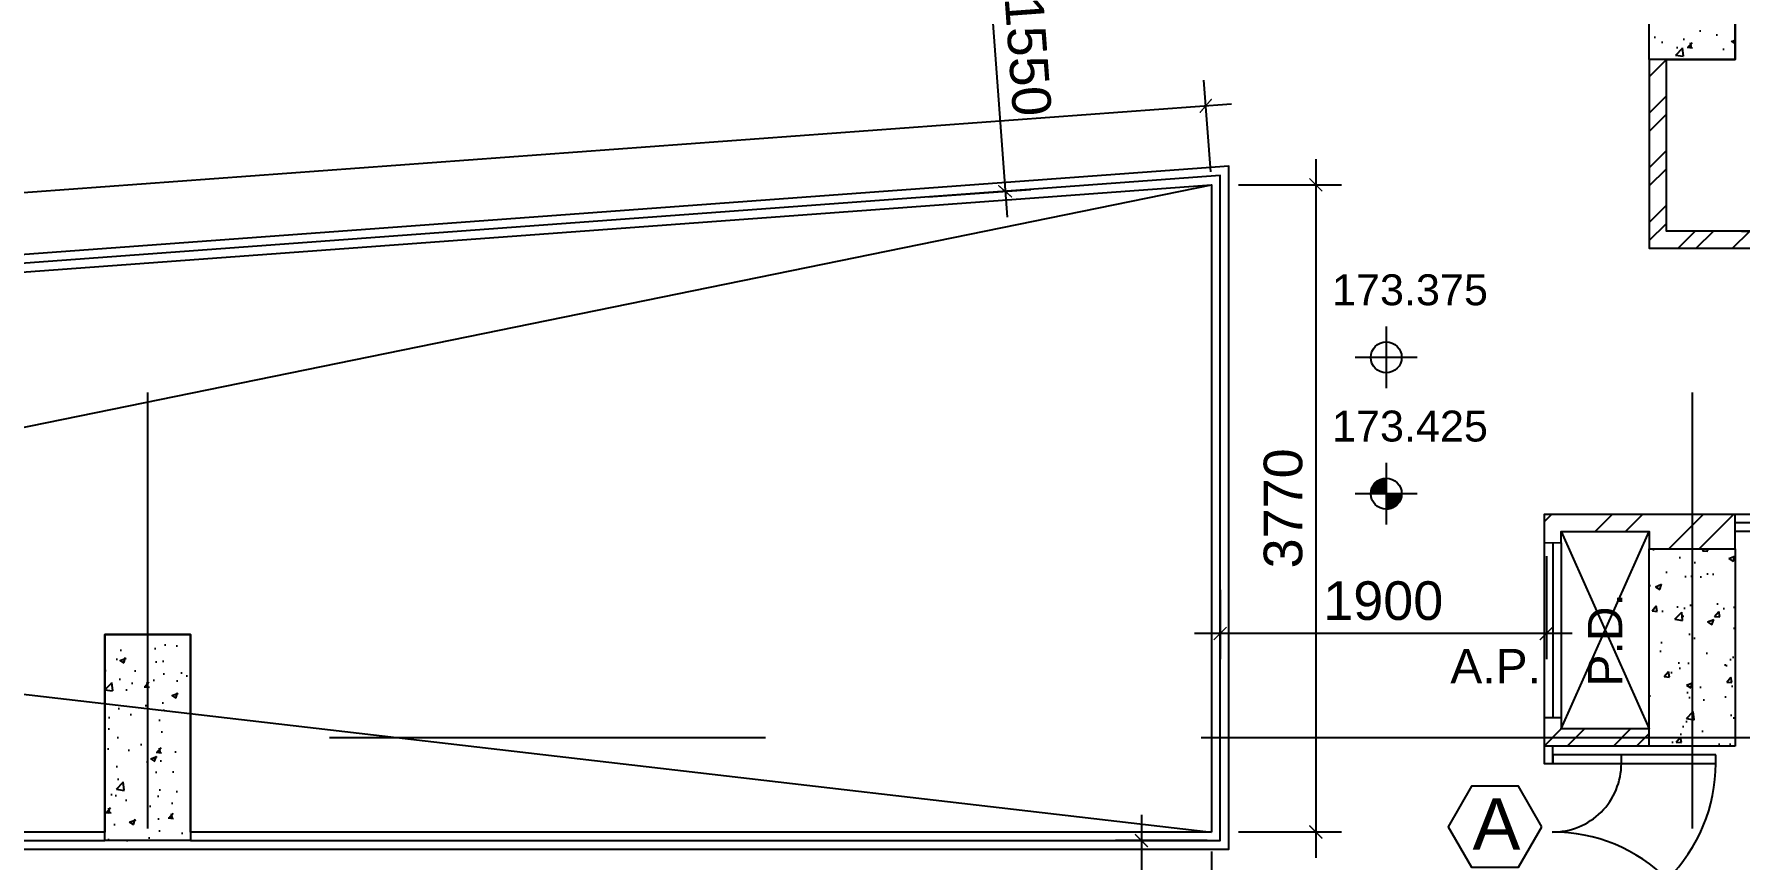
# Model space of a CAD drawing. Header units: millimetres. Extents: x 1500 to 71987, y 7230 to 49618.
# Drawn here: x 36339 to 46278, y 27988 to 32797 of the extents above; entities that cross this region are included whole.
import ezdxf
from ezdxf.enums import TextEntityAlignment as Align

# ---------------------------------------------------------------- set-up
doc = ezdxf.new("R2010")
doc.units = ezdxf.units.MM
doc.header["$MEASUREMENT"] = 0
doc.linetypes.add('CENTERX2', pattern=[101.6, 63.5, -12.7, 12.7, -12.7])
doc.layers.get('0').update_dxf_attribs({"color": 8})
doc.layers.get('Defpoints').update_dxf_attribs({"color": 8})
for name, color, linetype in [('CANOPY', 8, 'Continuous'), ('DLN032__', 8, 'Continuous'), ('Door', 8, 'Continuous'), ('GBP A.P.', 8, 'Continuous'), ('GBP Dim', 8, 'Continuous'), ('GBP Text 200', 8, 'Continuous'), ('GBP Text 250', 8, 'Continuous'), ('grid', 8, 'CENTERX2'), ('hatch', 8, 'Continuous'), ('HATCH 1', 8, 'Continuous'), ('LEVEL', 8, 'Continuous'), ('OMITTED-11', 8, 'Continuous'), ('PD', 8, 'Continuous'), ('PD DOOR', 8, 'Continuous'), ('SMOKE BARRIER', 8, 'Continuous'), ('TEXT', 8, 'Continuous'), ('TEXT Ref', 8, 'Continuous'), ('WALL-NEW', 8, 'Continuous'), ('WALL-STRUCTURE', 8, 'Continuous'), ('WINDOW', 8, 'Continuous'), ('zzz-room mix', 8, 'Continuous')]:
    doc.layers.add(name, color=color, linetype=linetype)
doc.styles.add('ARIAL', font='arial.ttf')
doc.styles.add('BH', font='arial.ttf')
doc.styles.add('ROMANS', font='romans.shx')
doc.dimstyles.new('200 GBP', dxfattribs={"dimscale": 1.5, "dimtxt": 150, "dimasz": 50, "dimexe": 100, "dimexo": 50, "dimgap": 50, "dimtad": 1, "dimdec": 0, "dimzin": 0, "dimdsep": 46, "dimtxsty": 'BH', "dimblk": 'ARCHTICK', "dimcen": 0.09, "dimdle": 100, "dimclrd": 9, "dimclre": 9, "dimclrt": 1, "dimadec": 0, "dimazin": 0, "dimtfac": 1, "dimtdec": 0, "dimtix": 1, "dimtmove": 2, "dimatfit": 3, "dimldrblk": 'ARCHTICK', "dimfxl": 300, "dimfxlon": 1, "dimtolj": 1, "dimtzin": 0, "dimarcsym": 0})
pattern_1 = [(50, (-576161.28, 762350.3), (364.36934, -31.87817), [38.1, -419.1]), (355, (-576161.28, 762350.3), (-70.48565, 382.11329), [30.48, -335.28]), (100.451, (-576130.9, 762347.65), (293.885, 350.23338), [32.38, -356.18]), (46.1842, (-576161.3, 762451.9), (542.15808, -84.08466), [57.15, -628.65]), (96.6356, (-576116.1, 762444.9), (474.80847, 494.8511), [48.57, -534.27]), (351.184, (-576161.3, 762451.9), (474.8092, 494.85024), [45.72, -502.92]), (21, (-576110.48, 762426.5), (303.22976, -204.53104), [38.1, -419.1]), (326, (-576110.48, 762426.5), (123.60406, 368.37593), [30.48, -335.28]), (71.4514, (-576085.2, 762409.46), (426.83298, 163.84572), [32.38, -356.18]), (37.5, (-576161.28, 762350.3), (6.177207, 169.110078), [0, -331.216, 0, -340.36, 0, -336.55]), (7.5, (-576161.28, 762350.3), (133.639325, 200.36115), [0, -194.056, 0, -323.596, 0, -128.27]), (327.5, (-576274.56, 762350.3), (271.18119, -11.457488), [0, -127, 0, -396.24, 0, -525.78]), (317.5, (-576325.36, 762350.3), (296.25836, 50.85298), [0, -165.1, 0, -263.144, 0, -373.38])]

# ---------------------------------------------------------------- blocks, each defined once
blk = doc.blocks.new('ELEX')
at = {"layer": 'DLN032__'}
for p, q in [((0, 0.5), (0, -0.5)), ((0.5, 0), (-0.5, 0))]:
    blk.add_line(p, q, dxfattribs=at)
blk.add_circle((0, 0), 0.25, dxfattribs=at)
at = {"layer": 'DLN032__', "style": 'ROMANS'}
blk.add_attdef('ELEX', (0.257, 0.354), '', height=0.5, dxfattribs=at)
blk = doc.blocks.new('A$C65CE4B9A')
at = {"layer": 'grid', "ltscale": 200}
for p, q in [((-32000, 10500), (-32000, -20450)), ((-23000, 10500), (-23000, -20450)), ((-66500, -6750), (0, -6750))]:
    blk.add_line(p, q, dxfattribs=at)
blk = doc.blocks.new('_ArchTick')
at = {"color": 0, "const_width": 0.1}
blk.add_lwpolyline([(0.5, 0.5), (-0.5, -0.5)], dxfattribs=at)
blk = doc.blocks.new('*D178')
at = {"layer": 'Defpoints', "color": 0, "transparency": 16777216}
for p in [(35646.7, 32970.1), (41997, 31881.6), (35760, 31424.2)]:
    blk.add_point(p, dxfattribs=at)
at = {"layer": 'GBP Dim', "color": 9, "lineweight": -2, "transparency": 16777216}
for p, q in [((41872.7, 33577.1), (42008, 31732)), ((41434.9, 33394.6), (42033.3, 33438.4)), ((41548.2, 31848.7), (42146.6, 31892.6))]:
    blk.add_line(p, q, dxfattribs=at)
at = {"layer": 'GBP Dim', "color": 9, "lineweight": -2, "transparency": 16777216, "xscale": 75, "yscale": 75, "zscale": 75}
for p, rotation in [((41883.7, 33427.5), 94.19418278630829), ((41997, 31881.6), 274.1941827863083)]:
    blk.add_blockref('_ArchTick', p, dxfattribs=dict(at, rotation=rotation))
at = {"layer": 'GBP Dim', "transparency": 16777216, "insert": (42129.7, 32668.4), "char_height": 225, "attachment_point": 5, "rotation": 274.19418, "style": 'BH'}
blk.add_mtext('\\A1;1550', dxfattribs=at)
blk = doc.blocks.new('*D179')
at = {"layer": 'Defpoints', "color": 0, "transparency": 16777216}
for p in [(43250, 28100), (42790.9, 26550), (43250, 26550)]:
    blk.add_point(p, dxfattribs=at)
at = {"layer": 'GBP Dim', "color": 9, "lineweight": -2, "transparency": 16777216}
for p, q in [((42790.9, 28250), (42790.9, 26400)), ((43175, 28100), (42640.9, 28100)), ((43175, 26550), (42640.9, 26550))]:
    blk.add_line(p, q, dxfattribs=at)
at = {"layer": 'GBP Dim', "color": 9, "lineweight": -2, "transparency": 16777216, "xscale": 75, "yscale": 75, "zscale": 75}
for p, rotation in [((42790.9, 28100), 90), ((42790.9, 26550), 270)]:
    blk.add_blockref('_ArchTick', p, dxfattribs=dict(at, rotation=rotation))
at = {"layer": 'GBP Dim', "transparency": 16777216, "insert": (42601.1, 27325), "char_height": 225, "attachment_point": 5, "rotation": 90, "style": 'BH'}
blk.add_mtext('\\A1;1550', dxfattribs=at)
blk = doc.blocks.new('*D180')
at = {"layer": 'Defpoints', "color": 0, "transparency": 16777216}
for p in [(45150.4, 29835.2), (43250, 29635.3), (43250, 29306.2)]:
    blk.add_point(p, dxfattribs=at)
at = {"layer": 'GBP Dim', "color": 9, "lineweight": -2, "transparency": 16777216}
for p, q in [((45150.4, 29756.2), (45150.4, 29156.2)), ((43250, 29560.3), (43250, 29156.2)), ((45300.4, 29306.2), (43100, 29306.2))]:
    blk.add_line(p, q, dxfattribs=at)
at = {"layer": 'GBP Dim', "color": 9, "lineweight": -2, "transparency": 16777216, "xscale": 75, "yscale": 75, "zscale": 75, "rotation": 180}
blk.add_blockref('_ArchTick', (43250, 29306.2), dxfattribs=at)
at = {"layer": 'GBP Dim', "color": 9, "lineweight": -2, "transparency": 16777216, "xscale": 75, "yscale": 75, "zscale": 75}
blk.add_blockref('_ArchTick', (45150.4, 29306.2), dxfattribs=at)
at = {"layer": 'GBP Dim', "transparency": 16777216, "insert": (44200.2, 29496.1), "char_height": 225, "attachment_point": 5, "style": 'BH'}
blk.add_mtext('\\A1;1900', dxfattribs=at)
blk = doc.blocks.new('*D166')
at = {"layer": 'Defpoints', "color": 0, "transparency": 16777216}
for p in [(46050, 39185.1), (46736.8, 39185.1), (45850, 31649.9)]:
    blk.add_point(p, dxfattribs=at)
at = {"layer": 'GBP Dim', "color": 9, "lineweight": -2, "transparency": 16777216}
for p, q in [((46736.8, 31499.9), (46736.8, 39335.1)), ((46286.8, 39185.1), (46886.8, 39185.1)), ((46286.8, 31649.9), (46886.8, 31649.9))]:
    blk.add_line(p, q, dxfattribs=at)
at = {"layer": 'GBP Dim', "color": 9, "lineweight": -2, "transparency": 16777216, "xscale": 75, "yscale": 75, "zscale": 75}
for p, rotation in [((46736.8, 39185.1), 90), ((46736.8, 31649.9), 270)]:
    blk.add_blockref('_ArchTick', p, dxfattribs=dict(at, rotation=rotation))
at = {"layer": 'GBP Dim', "transparency": 16777216, "insert": (46546.9, 35417.5), "char_height": 225, "attachment_point": 5, "rotation": 90, "style": 'BH'}
blk.add_mtext('\\A1;7535', dxfattribs=at)
blk = doc.blocks.new('*D157')
at = {"layer": 'Defpoints', "color": 0, "transparency": 16777216}
for p in [(43200, 31919.8), (43200, 28150.1), (43807.3, 28150.1)]:
    blk.add_point(p, dxfattribs=at)
at = {"layer": 'GBP Dim', "color": 9, "lineweight": -2, "transparency": 16777216}
for p, q in [((43807.3, 32069.8), (43807.3, 28000.1)), ((43357.3, 31919.8), (43957.3, 31919.8)), ((43357.3, 28150.1), (43957.3, 28150.1))]:
    blk.add_line(p, q, dxfattribs=at)
at = {"layer": 'GBP Dim', "color": 9, "lineweight": -2, "transparency": 16777216, "xscale": 75, "yscale": 75, "zscale": 75}
for p, rotation in [((43807.3, 31919.8), 90), ((43807.3, 28150.1), 270)]:
    blk.add_blockref('_ArchTick', p, dxfattribs=dict(at, rotation=rotation))
at = {"layer": 'GBP Dim', "transparency": 16777216, "insert": (43617.4, 30034.9), "char_height": 225, "attachment_point": 5, "rotation": 90, "style": 'BH'}
blk.add_mtext('\\A1;3770', dxfattribs=at)
blk = doc.blocks.new('*D159')
at = {"layer": 'Defpoints', "color": 0, "transparency": 16777216}
for p in [(43166.2, 32379.8), (43200, 31919.8), (23298.3, 30460.3)]:
    blk.add_point(p, dxfattribs=at)
at = {"layer": 'GBP Dim', "color": 9, "lineweight": -2, "transparency": 16777216}
for p, q in [((43194.5, 31994.6), (43155.3, 32529.4)), ((23115, 30909.4), (43315.8, 32390.8)), ((23292.8, 30535.1), (23253.6, 31070))]:
    blk.add_line(p, q, dxfattribs=at)
at = {"layer": 'GBP Dim', "color": 9, "lineweight": -2, "transparency": 16777216, "xscale": 75, "yscale": 75, "zscale": 75}
for p, rotation in [((43166.2, 32379.8), 4.194182783227751), ((23264.6, 30920.4), 184.1941827832277)]:
    blk.add_blockref('_ArchTick', p, dxfattribs=dict(at, rotation=rotation))
at = {"layer": 'GBP Dim', "transparency": 16777216, "insert": (33201.5, 31839.5), "char_height": 225, "attachment_point": 5, "rotation": 4.19418, "style": 'BH'}
blk.add_mtext('\\A1;19955', dxfattribs=at)
blk = doc.blocks.new('*D160')
at = {"layer": 'Defpoints', "color": 0, "transparency": 16777216}
for p in [(24720, 28150.1), (43200, 28150.1), (43200, 27587.3)]:
    blk.add_point(p, dxfattribs=at)
at = {"layer": 'GBP Dim', "color": 9, "lineweight": -2, "transparency": 16777216}
for p, q in [((24720, 28037.3), (24720, 27437.3)), ((43200, 28037.3), (43200, 27437.3)), ((24570, 27587.3), (43350, 27587.3))]:
    blk.add_line(p, q, dxfattribs=at)
at = {"layer": 'GBP Dim', "color": 9, "lineweight": -2, "transparency": 16777216, "xscale": 75, "yscale": 75, "zscale": 75, "rotation": 180}
blk.add_blockref('_ArchTick', (24720, 27587.3), dxfattribs=at)
at = {"layer": 'GBP Dim', "color": 9, "lineweight": -2, "transparency": 16777216, "xscale": 75, "yscale": 75, "zscale": 75}
blk.add_blockref('_ArchTick', (43200, 27587.3), dxfattribs=at)
at = {"layer": 'GBP Dim', "transparency": 16777216, "insert": (33960, 27777.2), "char_height": 225, "attachment_point": 5, "style": 'BH'}
blk.add_mtext('\\A1;18480', dxfattribs=at)
blk = doc.blocks.new('A$C405D3A3E')
at = {"layer": 'GBP Text 250'}
blk.add_lwpolyline([(545.6, 236.2), (409.2, 472.5), (136.4, 472.5), (0, 236.2), (136.4, 0), (409.2, 0)], close=True, dxfattribs=at)
at = {"layer": 'GBP Text 250', "style": 'BH'}
blk.add_text('A', height=300, dxfattribs=at).set_placement((281.6, 102.1), align=Align.CENTER)

msp = doc.modelspace()

# ---------------------------------------------------------------- hatches: boundary and pattern name
at = {"layer": 'CANOPY'}
h = msp.add_hatch(dxfattribs=at)
h.set_pattern_fill('ANSI31', color=256, style=0)
h.set_pattern_definition([(45, (39226.92202, -3218.87577), (-0.08838834765, 0.08838834765), [])])
h.paths.add_polyline_path([(44307.4, 30120.6), (44217.4, 30120.6), (44217.4, 30030.6, 0.414214)])
h.paths.add_polyline_path([(44217.4, 30210.6, 0.414214), (44127.4, 30120.6), (44217.4, 30120.6)])
at = {"layer": 'hatch'}
h = msp.add_hatch(dxfattribs=at)
h.set_pattern_fill('AR-CONC', color=256, scale=2, style=0)
h.set_pattern_definition(pattern_1)
h.paths.add_polyline_path([(46250, 32650), (45750, 32650), (45750, 35450), (46250, 35450)])
h = msp.add_hatch(dxfattribs=at)
h.set_pattern_fill('ANSI32', color=256, scale=600, style=0)
h.set_pattern_definition([(45, (323672.64, -85897.09), (-159.09903, 159.09903), []), (45, (323778.7, -85897.09), (-159.09903, 159.09903), [])])
h.paths.add_polyline_path([(45850, 32650), (45750, 32650), (45750, 31549.9), (46650, 31549.9), (46650, 31649.9), (45850, 31649.9)])
h = msp.add_hatch(dxfattribs=at)
h.set_pattern_fill('ANSI32', color=256, scale=1000, style=0)
h.set_pattern_definition([(45, (323672.64, -85897.1), (-265.16504, 265.16504), []), (45, (323849.42, -85897.1), (-265.16504, 265.16504), [])])
h.paths.add_polyline_path([(45750, 29800), (46250, 29800), (46250, 29999.9), (45137.5, 29999.9), (45137.5, 29835.2), (45237.4, 29835.3), (45237.5, 29899.9), (45750, 29899.9)])
h = msp.add_hatch(dxfattribs=at)
h.set_pattern_fill('AR-CONC', color=256, scale=2, style=0)
h.set_pattern_definition([(50, (37490.76, 23770.07), (364.369, -31.878), [38.1, -419.1]), (355, (37490.76, 23770.07), (-70.486, 382.113), [30.48, -335.28]), (100.451, (37521.13, 23767.4), (293.885, 350.233), [32.38, -356.18]), (46.184, (37490.76, 23871.67), (542.158, -84.085), [57.15, -628.65]), (96.6356, (37535.94, 23864.66), (474.808, 494.85), [48.57, -534.27]), (351.184, (37490.76, 23871.67), (474.81, 494.85), [45.72, -502.92]), (21, (37541.56, 23846.27), (303.23, -204.531), [38.1, -419.1]), (326, (37541.56, 23846.27), (123.604, 368.376), [30.48, -335.28]), (71.4514, (37566.83, 23829.22), (426.833, 163.846), [32.38, -356.18]), (37.5, (37490.76, 23770.07), (6.1772, 169.11), [0, -331.216, 0, -340.36, 0, -336.55]), (7.5, (37490.76, 23770.07), (133.6393, 200.361), [0, -194.056, 0, -323.596, 0, -128.27]), (327.5, (37377.48, 23770.07), (271.1812, -11.4575), [0, -127, 0, -396.24, 0, -525.78]), (317.5, (37326.68, 23770.07), (296.2584, 50.853), [0, -165.1, 0, -263.144, 0, -373.38])])
h.paths.add_polyline_path([(46250, 28650), (45750, 28650), (45750, 29800), (46250, 29800)])
h = msp.add_hatch(dxfattribs=at)
h.set_pattern_fill('AR-CONC', color=256, scale=2, style=0)
h.set_pattern_definition(pattern_1)
h.paths.add_polyline_path([(37250, 28100), (36750, 28100), (36750, 29300), (37250, 29300)])
h = msp.add_hatch(dxfattribs=at)
h.set_pattern_fill('ANSI32', color=256, scale=30, style=0)
h.set_pattern_definition([(45, (45137.5, 28650), (-202.06, 202.06), []), (45, (45272.2, 28650), (-202.06, 202.06), [])])
edge = h.paths.add_edge_path()
edge.add_line((45750, 28750), (45237.5, 28750))
edge.add_line((45237.5, 28750), (45237.5, 28814.8))
edge.add_line((45237.5, 28814.8), (45137.5, 28814.8))
edge.add_line((45137.5, 28814.8), (45137.5, 28650))
edge.add_line((45137.5, 28650), (45750, 28650))
edge.add_line((45750, 28650), (45750, 28750))

# ---------------------------------------------------------------- linework, layer by layer
at = {"layer": 'Door'}
msp.add_lwpolyline([(45187.5, 28649.9), (45137.5, 28649.9), (45137.5, 28549.9), (45187.5, 28549.9)], close=True, dxfattribs=at)
msp.add_lwpolyline([(45187.5, 28549.9), (45587.5, 28549.9), (45587.5, 28599.9), (45187.5, 28599.9), (45187.5, 28549.9)], dxfattribs=at)
for centre, radius, start, end in [((45187.5, 28549.9), 400, 269.65307, 0), ((45187.5, 27199.9), 950, 0, 90.14727)]:
    msp.add_arc(centre, radius, start, end, dxfattribs=at)
at = {"layer": 'HATCH 1', "ltscale": 50}
for points in [[(24719, 28150), (43200, 31919.7)], [(23298.3, 30460.2), (43200, 28150)]]:
    msp.add_lwpolyline(points, dxfattribs=at)
at = {"layer": 'OMITTED-11', "ltscale": 750}
msp.add_lwpolyline([(46137.5, 28599.9), (45187.5, 28599.9), (45187.5, 28549.9), (46137.5, 28549.9), (46137.5, 28599.9)], dxfattribs=at)
msp.add_arc((45187.5, 28549.9), 950, 269.85273, 0, dxfattribs=at)
at = {"layer": 'PD'}
for points in [[(45137.4, 29835.2), (45137.5, 28814.8)], [(45237.4, 29835.2), (45237.5, 28814.8)]]:
    msp.add_lwpolyline(points, dxfattribs=at)
at = {"layer": 'PD', "ltscale": 20}
for points in [[(45237.5, 29899.9), (45750, 28750)], [(45237.5, 28750), (45750, 29899.9)]]:
    msp.add_lwpolyline(points, dxfattribs=at)
at = {"layer": 'PD DOOR'}
msp.add_lwpolyline([(45187.5, 29835.2), (45187.6, 28814.8)], dxfattribs=at)
at = {"layer": 'SMOKE BARRIER', "ltscale": 1000}
msp.add_lwpolyline([(37250, 28050.1), (43300, 28050.1), (43300, 32027.4), (23125.2, 30547.9), (24663.7, 28050.1)], close=True, dxfattribs=at)
at = {"layer": 'WALL-NEW'}
msp.add_lwpolyline([(45750, 32650), (45750, 31549.9), (46700, 31549.9), (46700, 31649.9), (45850, 31649.9), (45850, 32650)], close=True, dxfattribs=at)
msp.add_lwpolyline([(45750, 32650), (45750, 31549.9), (46700, 31549.9), (46700, 31649.9), (45850, 31649.9), (45850, 32650)], close=True, dxfattribs=at)
for points in [[(46250, 31549.9), (46700, 31549.9), (46700, 31649.9), (46250, 31649.9)], [(45750, 29800), (46250, 29800), (46250, 29999.9), (45137.5, 29999.9), (45137.5, 29835.2), (45237.4, 29835.3), (45237.5, 29899.9), (45750, 29899.9), (45750, 29800)], [(45137.5, 28814.8), (45137.5, 28650)], [(45237.5, 28814.8), (45137.5, 28814.8)], [(45237.5, 28814.8), (45237.5, 28750)], [(45750, 28750), (45237.5, 28750)], [(45750, 28650), (45137.5, 28650)]]:
    msp.add_lwpolyline(points, dxfattribs=at)
at = {"layer": 'WALL-STRUCTURE'}
for points in [[(46250, 32650), (45750, 32650), (45750, 35450), (46250, 35450)], [(46250, 28650), (45750, 28650), (45750, 29800), (46250, 29800)], [(37250, 28100), (36750, 28100), (36750, 29300), (37250, 29300)]]:
    msp.add_lwpolyline(points, close=True, dxfattribs=at)
at = {"layer": 'WINDOW'}
for points in [[(37250, 28100), (43250, 28100), (43250, 31973.5), (23210.9, 30504), (24691.7, 28100), (27750, 28100)], [(43200, 28150), (37250, 28150), (37250, 29300), (36750, 29300), (36750, 28150), (28250, 28150), (28250, 29300), (27750, 29300), (27750, 28150), (24719, 28150), (24719, 28150), (23298.3, 30460.2), (43200, 31919.7), (43200, 28150)], [(52125, 29600.1), (52125, 29999.9), (46250, 29999.9)], [(52075, 29600.1), (52075, 29949.9), (46250, 29949.9)], [(52025, 29600.1), (52025, 29899.9), (46250, 29899.9)], [(28250, 28100), (36750, 28100)]]:
    msp.add_lwpolyline(points, dxfattribs=at)
at = {"layer": 'zzz-room mix'}
msp.add_lwpolyline([(48450, 31649.9), (45850, 31649.9), (45850, 32650), (46250, 32650), (46250, 35450), (46050, 35450), (46049.9, 39183.1), (48813.7, 39385.8)], dxfattribs=at)

# ---------------------------------------------------------------- block references
at = {"layer": 'DLN032__'}
ref = msp.add_blockref('ELEX', (44217.4, 30914.4), dxfattribs=dict(at, xscale=360, yscale=360, zscale=360))
ref.add_attrib('ELEX', '173.375', dxfattribs={"layer": 'LEVEL', "height": 180, "rotation": 360, "style": 'ARIAL'}).set_placement((43901.3, 31164.1), align=Align.BOTTOM_LEFT)
ref = msp.add_blockref('ELEX', (44217.4, 30120.6), dxfattribs=dict(at, xscale=360, yscale=360, zscale=360))
ref.add_attrib('ELEX', '173.425', dxfattribs={"layer": 'LEVEL', "height": 180, "rotation": 360, "style": 'ARIAL'}).set_placement((43901.3, 30370.4), align=Align.BOTTOM_LEFT)
at = {"layer": 'GBP Text 200'}
msp.add_blockref('A$C405D3A3E', (44578.2, 27944.5), dxfattribs=at)
at = {"layer": 'TEXT Ref'}
msp.add_blockref('A$C65CE4B9A', (69000, 35450), dxfattribs=at)

# ---------------------------------------------------------------- texts
at = {"layer": 'GBP A.P.', "style": 'BH'}
msp.add_text('A.P.', height=200, rotation=0.00004, dxfattribs=at).set_placement((44854.8, 29016.1), align=Align.CENTER)
at = {"layer": 'TEXT', "style": 'BH'}
msp.add_text('P.D.', height=200, rotation=90, dxfattribs=at).set_placement((45592.7, 29269.2), align=Align.CENTER)

# ---------------------------------------------------------------- dimensions: what is measured, and where the dimension line sits
at = {"layer": 'GBP Dim'}
for base, p1, p2, override, picture, middle in [((46736.8, 39185.1), (45850, 31649.9), (46050, 39185.1), {"dimclrt": 256}, '*D166', (46546.9, 35417.5)), ((43807.3, 28150.1), (43200, 31919.8), (43200, 28150.1), {"dimexe": 100, "dimdle": 100, "dimclrt": 256}, '*D157', (43617.4, 30034.9)), ((42790.9, 26550), (43250, 28100), (43250, 26550), {"dimclrt": 256}, '*D179', (42601.1, 27325))]:
    dim = msp.add_linear_dim(base=base, p1=p1, p2=p2, angle=90, dimstyle='200 GBP', override=override, dxfattribs=at)
    dim.commit()
    dim.dimension.update_dxf_attribs({"geometry": picture, "text_midpoint": middle})
for p1, p2, distance, override, picture, middle in [((35646.7, 32970.1), (35760, 31424.2), 6253.8, {"dimclrt": 256}, '*D178', (42129.7, 32668.4)), ((23298.3, 30460.3), (43200, 31919.8), 461.3, {"dimexe": 100, "dimdle": 100, "dimclrt": 256}, '*D159', (33201.5, 31839.5))]:
    dim = msp.add_aligned_dim(p1=p1, p2=p2, distance=distance, dimstyle='200 GBP', override=override, dxfattribs=at)
    dim.commit()
    dim.dimension.update_dxf_attribs({"geometry": picture, "text_midpoint": middle})
for base, p1, p2, override, picture, middle in [((43250, 29306.2), (45150.4, 29835.2), (43250, 29635.3), {"dimclrt": 256}, '*D180', (44200.2, 29496.1)), ((43200, 27587.3), (24720, 28150.1), (43200, 28150.1), {"dimexe": 100, "dimdle": 100, "dimclrt": 256}, '*D160', (33960, 27777.2))]:
    dim = msp.add_linear_dim(base=base, p1=p1, p2=p2, dimstyle='200 GBP', override=override, dxfattribs=at)
    dim.commit()
    dim.dimension.update_dxf_attribs({"geometry": picture, "text_midpoint": middle})

doc.saveas('drawing.dxf')
